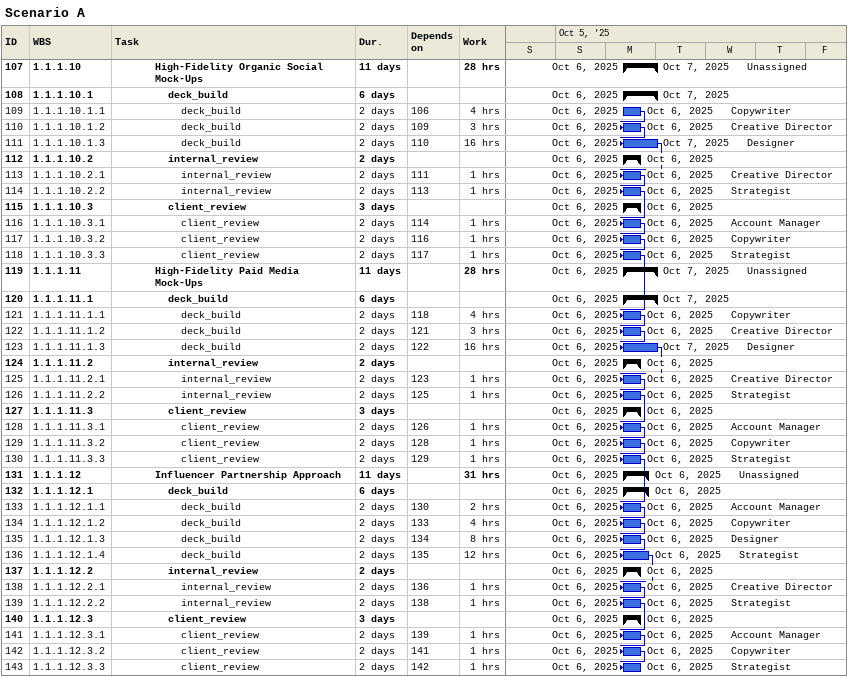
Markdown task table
Scenario A

| ID | WBS | Task | Duration | Start | Finish | Predecessors | Resources | Work (h) |
|---|---|---|---|---|---|---|---|---|
| 107 | 1.1.1.10 | **High-Fidelity Organic Social Mock-Ups** | 11d | 2025-10-06 | 2025-10-07 |  | Unassigned | 28 |
| 108 | 1.1.1.10.1 | **deck_build** | 6d | 2025-10-06 | 2025-10-07 |  |  |  |
| 109 | 1.1.1.10.1.1 | deck_build | 2d | 2025-10-06 | 2025-10-06 | 106 | Copywriter | 4 |
| 110 | 1.1.1.10.1.2 | deck_build | 2d | 2025-10-06 | 2025-10-06 | 109 | Creative Director | 3 |
| 111 | 1.1.1.10.1.3 | deck_build | 2d | 2025-10-06 | 2025-10-07 | 110 | Designer | 16 |
| 112 | 1.1.1.10.2 | **internal_review** | 2d | 2025-10-06 | 2025-10-06 |  |  |  |
| 113 | 1.1.1.10.2.1 | internal_review | 2d | 2025-10-06 | 2025-10-06 | 111 | Creative Director | 1 |
| 114 | 1.1.1.10.2.2 | internal_review | 2d | 2025-10-06 | 2025-10-06 | 113 | Strategist | 1 |
| 115 | 1.1.1.10.3 | **client_review** | 3d | 2025-10-06 | 2025-10-06 |  |  |  |
| 116 | 1.1.1.10.3.1 | client_review | 2d | 2025-10-06 | 2025-10-06 | 114 | Account Manager | 1 |
| 117 | 1.1.1.10.3.2 | client_review | 2d | 2025-10-06 | 2025-10-06 | 116 | Copywriter | 1 |
| 118 | 1.1.1.10.3.3 | client_review | 2d | 2025-10-06 | 2025-10-06 | 117 | Strategist | 1 |
| 119 | 1.1.1.11 | **High-Fidelity Paid Media Mock-Ups** | 11d | 2025-10-06 | 2025-10-07 |  | Unassigned | 28 |
| 120 | 1.1.1.11.1 | **deck_build** | 6d | 2025-10-06 | 2025-10-07 |  |  |  |
| 121 | 1.1.1.11.1.1 | deck_build | 2d | 2025-10-06 | 2025-10-06 | 118 | Copywriter | 4 |
| 122 | 1.1.1.11.1.2 | deck_build | 2d | 2025-10-06 | 2025-10-06 | 121 | Creative Director | 3 |
| 123 | 1.1.1.11.1.3 | deck_build | 2d | 2025-10-06 | 2025-10-07 | 122 | Designer | 16 |
| 124 | 1.1.1.11.2 | **internal_review** | 2d | 2025-10-06 | 2025-10-06 |  |  |  |
| 125 | 1.1.1.11.2.1 | internal_review | 2d | 2025-10-06 | 2025-10-06 | 123 | Creative Director | 1 |
| 126 | 1.1.1.11.2.2 | internal_review | 2d | 2025-10-06 | 2025-10-06 | 125 | Strategist | 1 |
| 127 | 1.1.1.11.3 | **client_review** | 3d | 2025-10-06 | 2025-10-06 |  |  |  |
| 128 | 1.1.1.11.3.1 | client_review | 2d | 2025-10-06 | 2025-10-06 | 126 | Account Manager | 1 |
| 129 | 1.1.1.11.3.2 | client_review | 2d | 2025-10-06 | 2025-10-06 | 128 | Copywriter | 1 |
| 130 | 1.1.1.11.3.3 | client_review | 2d | 2025-10-06 | 2025-10-06 | 129 | Strategist | 1 |
| 131 | 1.1.1.12 | **Influencer Partnership Approach** | 11d | 2025-10-06 | 2025-10-06 |  | Unassigned | 31 |
| 132 | 1.1.1.12.1 | **deck_build** | 6d | 2025-10-06 | 2025-10-06 |  |  |  |
| 133 | 1.1.1.12.1.1 | deck_build | 2d | 2025-10-06 | 2025-10-06 | 130 | Account Manager | 2 |
| 134 | 1.1.1.12.1.2 | deck_build | 2d | 2025-10-06 | 2025-10-06 | 133 | Copywriter | 4 |
| 135 | 1.1.1.12.1.3 | deck_build | 2d | 2025-10-06 | 2025-10-06 | 134 | Designer | 8 |
| 136 | 1.1.1.12.1.4 | deck_build | 2d | 2025-10-06 | 2025-10-06 | 135 | Strategist | 12 |
| 137 | 1.1.1.12.2 | **internal_review** | 2d | 2025-10-06 | 2025-10-06 |  |  |  |
| 138 | 1.1.1.12.2.1 | internal_review | 2d | 2025-10-06 | 2025-10-06 | 136 | Creative Director | 1 |
| 139 | 1.1.1.12.2.2 | internal_review | 2d | 2025-10-06 | 2025-10-06 | 138 | Strategist | 1 |
| 140 | 1.1.1.12.3 | **client_review** | 3d | 2025-10-06 | 2025-10-06 |  |  |  |
| 141 | 1.1.1.12.3.1 | client_review | 2d | 2025-10-06 | 2025-10-06 | 139 | Account Manager | 1 |
| 142 | 1.1.1.12.3.2 | client_review | 2d | 2025-10-06 | 2025-10-06 | 141 | Copywriter | 1 |
| 143 | 1.1.1.12.3.3 | client_review | 2d | 2025-10-06 | 2025-10-06 | 142 | Strategist | 1 |
